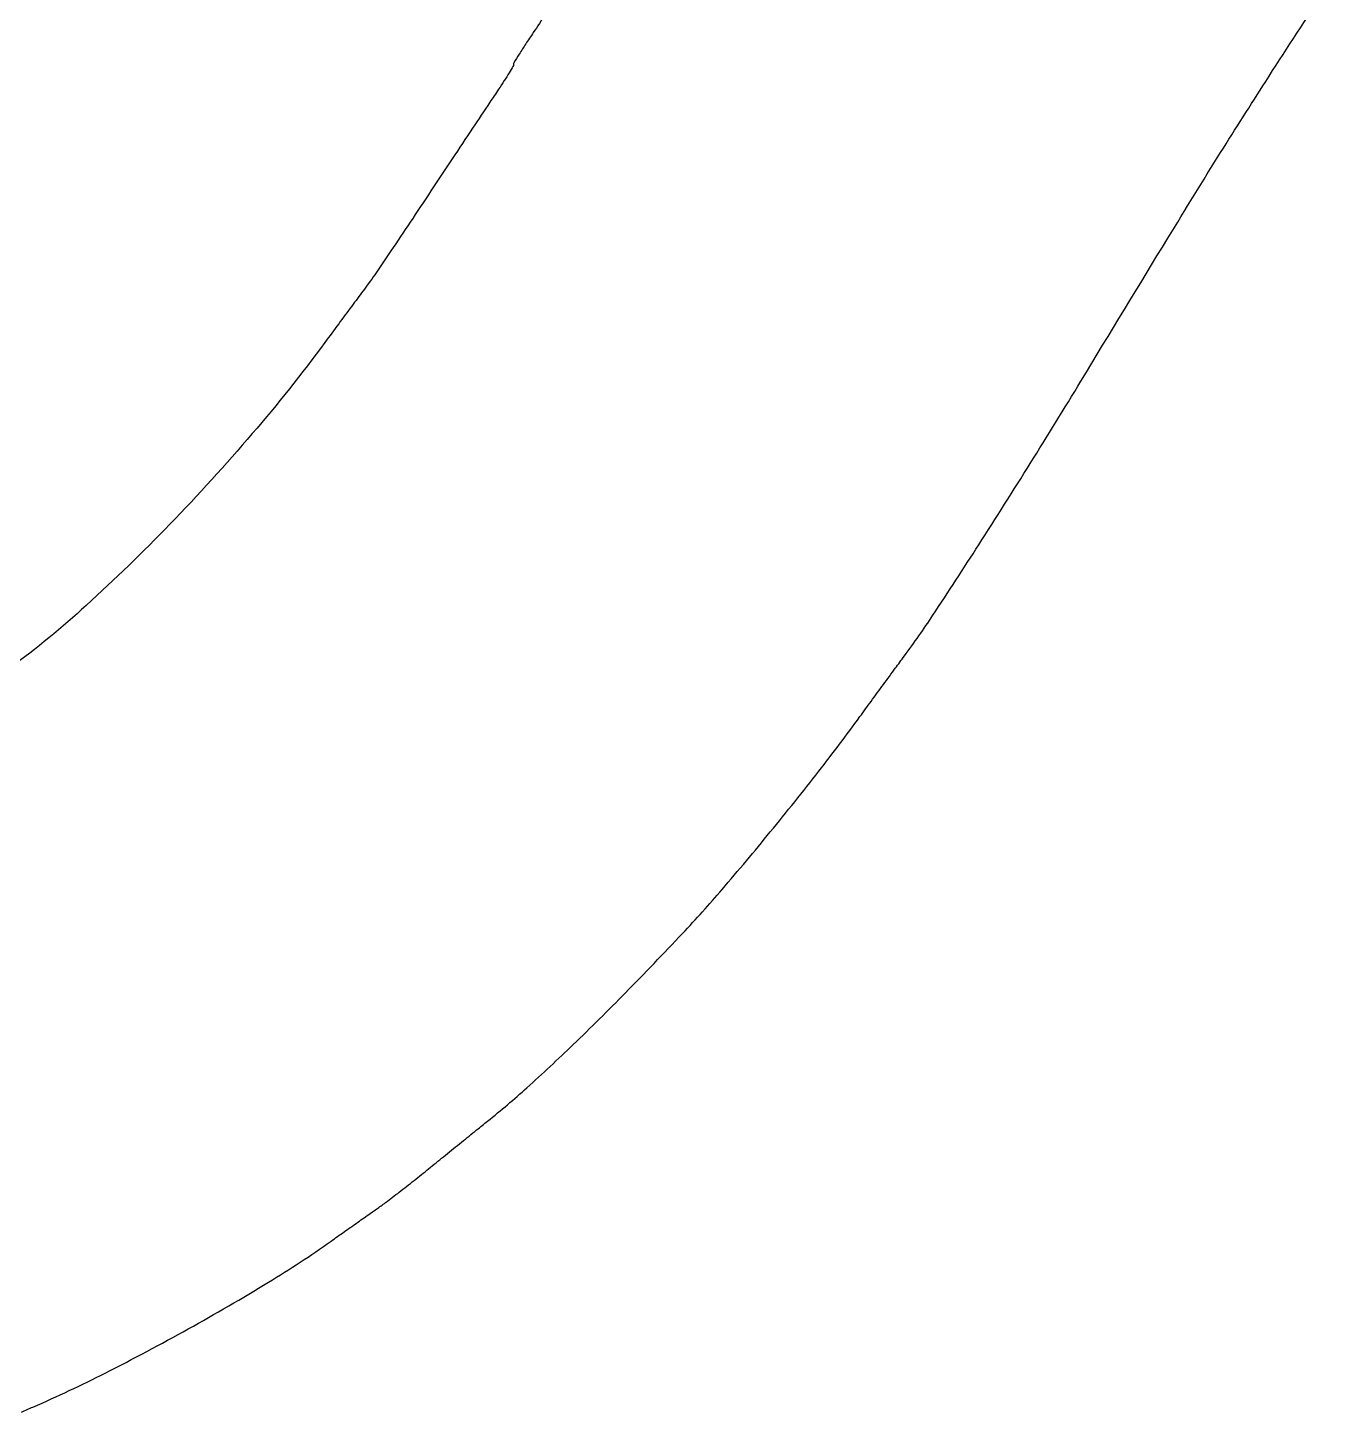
# Model space of a CAD drawing. Extents: x 123 to 7564, y 148 to 3762.
# Drawn here: x 4387.4 to 4640, y 2035.1 to 2304.8 of the extents above; entities that cross this region are included whole.
import ezdxf

# ---------------------------------------------------------------- set-up
doc = ezdxf.new("R2010")
doc.units = 0

msp = doc.modelspace()

# ---------------------------------------------------------------- linework, layer by layer
for points in [[(4386.219929, 2035.380517, -0.000759), (4388.464146, 2036.35451, 0.015533), (4402.501438, 2042.946094, 0.009412), (4418.706653, 2051.566902, 0.009436), (4434.332886, 2060.651267, 0.017885), (4446.5, 2068.644252, -0.000362), (4449.038738, 2070.442445, -0.000314), (4451.705396, 2072.325834, -0.000316), (4454.123827, 2074.02935, -0.000922), (4455.794964, 2075.2003, 0.009873), (4457.504544, 2076.444401, 0.002825), (4460.105439, 2078.440088, 0.002842), (4463.015228, 2080.725648, 0.003015), (4465.841949, 2083, -0.000524), (4468.747931, 2085.362064, -0.000414), (4471.89772, 2087.9125, -0.000418), (4474.82661, 2090.276011, -0.001039), (4476.975781, 2092, 0.015012), (4484.593442, 2098.468593, 0.008052), (4493.61888, 2106.878872, 0.007102), (4503.778511, 2116.938218, 0.005033), (4514.902194, 2128.5, 0.011688), (4522.612312, 2137.069701, 0.005831), (4531.987433, 2148.254386, 0.005784), (4541.433044, 2160.070116, 0.008468), (4549.446003, 2170.70133, -0.00053), (4551.610303, 2173.669711, -0.000384), (4554.02706, 2176.971641, -0.000388), (4556.327083, 2180.103924, -0.000847), (4558.09564, 2182.5, 0.013544), (4563.63411, 2190.416679, 0.003092), (4572.55555, 2204.117718, 0.00321), (4582.603975, 2219.983301, 0.003196), (4592.462913, 2236, -0.000601), (4609.383902, 2263.811931, -0.002529), (4619.644019, 2280.440507, -0.003463), (4628.431865, 2294.308262, -0.001958), (4639.264668, 2311, -0.008121)], [(4488.185983, 2307.362601, -0.008005), (4485.858069, 2303.804869, 0.004), (4484.379517, 2301.584238, 0.006072), (4483.133308, 2299.628279, 0.002563), (4482.100466, 2297.9437, 0.137069), (4482, 2297.584106, -0.132018), (4481.906323, 2297.235501, -0.004149), (4481.150811, 2295.955852, -0.007816), (4480.216846, 2294.457061, -0.005309), (4479.109143, 2292.779236, 0.001473), (4477.410194, 2290.248293, 0.000226), (4474.048853, 2285.203901, 0.000253), (4470.088419, 2279.248094, 0.000219), (4465.942123, 2273, -0.000829), (4461.87077, 2266.881045, -0.001094), (4458.138857, 2261.31875, -0.000785), (4454.992662, 2256.667332, -0.010701), (4453.808171, 2255, 0.000315), (4452.712906, 2253.524177, 0.000048), (4450.539106, 2250.590625, 0.000054), (4447.975131, 2247.129045, 0.000047), (4445.28825, 2243.5, -0.017674), (4431.160789, 2225.761799, -0.015243), (4415.123878, 2208.14177, -0.01571), (4398.834439, 2192.330638, -0.025862), (4384, 2180.152708, 0.00072)]]:
    msp.add_lwpolyline(points, format="xyb")

doc.saveas('drawing.dxf')
